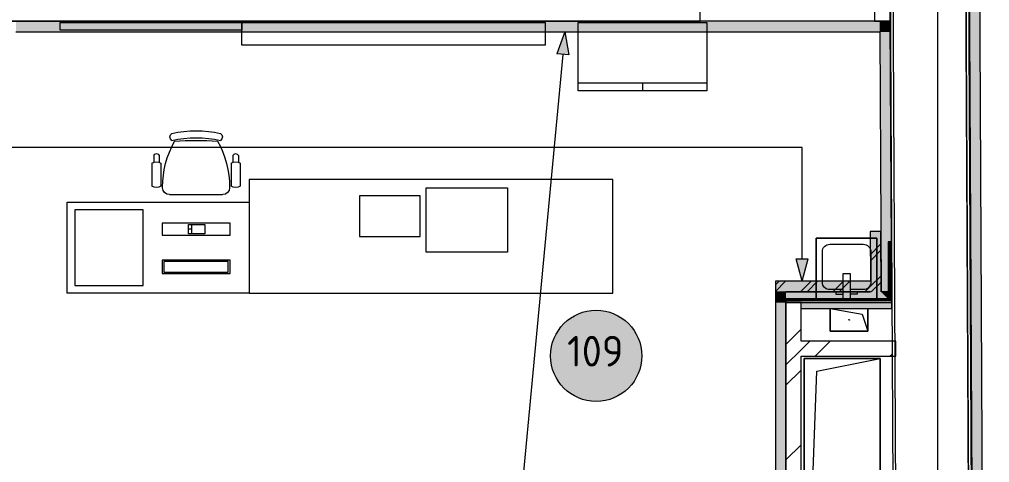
# Model space of a CAD drawing. Header units: millimetres. Extents: x -546 to 1681, y -650 to 1730.
# Drawn here: x 243.1 to 307.1, y 592 to 621.3 of the extents above; entities that cross this region are included whole.
import ezdxf

# ---------------------------------------------------------------- set-up
doc = ezdxf.new("R2010")
doc.units = ezdxf.units.MM

msp = doc.modelspace()

# ---------------------------------------------------------------- hatches: boundary and pattern name
at = {"true_color": 0xf1d696}
h = msp.add_hatch(color=41, dxfattribs=at)
h.dxf.hatch_style = 2
h.paths.add_polyline_path([(307.097, 495.136), (306.397, 495.136), (305.634, 646.886), (306.334, 646.886)])
h = msp.add_hatch(color=41, dxfattribs=at)
h.dxf.hatch_style = 2
h.paths.add_polyline_path([(242.848, 620.497), (242.848, 621.197), (299.847, 621.197), (299.851, 620.497)])
at = {"true_color": 0x999999}
h = msp.add_hatch(color=253, dxfattribs=at)
h.dxf.hatch_style = 2
h.paths.add_polyline_path([(257.767, 621.108), (257.767, 620.608), (245.767, 620.608), (245.767, 621.108)])
at = {"true_color": 0xf1d696}
h = msp.add_hatch(color=41, dxfattribs=at)
h.dxf.hatch_style = 2
h.paths.add_polyline_path([(300.547, 621.197), (299.851, 620.497), (299.847, 621.197)])
h = msp.add_hatch(color=41, dxfattribs=at)
h.dxf.hatch_style = 2
h.paths.add_polyline_path([(299.851, 620.497), (300.544, 621.194), (300.551, 620.497)])
at = {"true_color": 0x0077b0}
h = msp.add_hatch(color=144, dxfattribs=at)
h.dxf.hatch_style = 2
h.paths.add_polyline_path([(279.072, 620.497), (279.331, 618.974), (278.534, 619.048)])
at = {"true_color": 0xf1d696}
h = msp.add_hatch(color=41, dxfattribs=at)
h.dxf.hatch_style = 2
h.paths.add_polyline_path([(300.551, 620.497), (300.643, 603.32), (299.943, 603.32), (299.851, 620.497)])
at = {"true_color": 0xfd8379}
h = msp.add_hatch(color=11, dxfattribs=at)
h.dxf.hatch_style = 2
h.paths.add_polyline_path([(299.943, 603.32), (299.242, 603.32), (299.221, 607.316), (299.921, 607.32)])
at = {"true_color": 0x0077b0}
h = msp.add_hatch(color=144, dxfattribs=at)
h.dxf.hatch_style = 2
h.paths.add_polyline_path([(294.725, 604.02), (294.325, 605.513), (295.125, 605.513)])
at = {"true_color": 0xfd8379}
h = msp.add_hatch(color=11, dxfattribs=at)
h.dxf.hatch_style = 2
h.paths.add_polyline_path([(299.239, 604.02), (299.242, 603.32), (292.962, 603.32), (292.962, 604.02)])
at = {"true_color": 0xf1d696}
h = msp.add_hatch(color=41, dxfattribs=at)
h.dxf.hatch_style = 2
h.paths.add_polyline_path([(292.962, 603.32), (293.662, 603.32), (293.662, 602.62)])
h = msp.add_hatch(color=41, dxfattribs=at)
h.dxf.hatch_style = 2
h.paths.add_polyline_path([(292.962, 602.62), (292.962, 603.32), (293.662, 602.62)])
h = msp.add_hatch(color=41, dxfattribs=at)
h.dxf.hatch_style = 2
h.paths.add_polyline_path([(293.662, 602.62), (293.662, 603.32), (300.644, 603.32), (300.644, 602.62)])
h = msp.add_hatch(color=41, dxfattribs=at)
h.dxf.hatch_style = 2
h.paths.add_polyline_path([(300.643, 603.32), (300.646, 602.62), (299.943, 603.32)])
h = msp.add_hatch(color=41, dxfattribs=at)
h.dxf.hatch_style = 2
h.paths.add_polyline_path([(299.943, 603.32), (300.644, 603.32), (300.644, 602.62)])
h = msp.add_hatch(color=7)
h.dxf.hatch_style = 2
h.paths.add_polyline_path([(300.643, 603.385), (300.598, 603.366), (300.578, 603.32), (300.598, 603.274), (300.643, 603.255), (300.69, 603.274), (300.709, 603.32), (300.69, 603.366)])
h = msp.add_hatch(color=41, dxfattribs=at)
h.dxf.hatch_style = 2
h.paths.add_polyline_path([(292.962, 602.62), (293.662, 602.62), (293.662, 575.02), (292.962, 575.02)])
h = msp.add_hatch(color=7)
h.dxf.hatch_style = 2
h.paths.add_polyline_path([(294.662, 602.62), (300.643, 602.62), (300.645, 602.22), (294.662, 602.22)])
at = {"true_color": 0xffffff}
h = msp.add_hatch(color=7, dxfattribs=at)
edge = h.paths.add_edge_path()
edge.add_arc((281.138, 599.097), 3.012, 0, 360)

# ---------------------------------------------------------------- linework, layer by layer
at = {"color": 7, "lineweight": 0}
for points in [[(303.672, 197.821), (303.672, 730.152)], [(305.634, 646.886), (306.4, 494.436)], [(307.097, 495.136), (306.334, 646.886)], [(300.511, 628.359), (300.726, 586.371)], [(301.108, 551.101), (300.709, 628.626)], [(305.908, 551.126), (305.509, 628.651)], [(305.511, 628.385), (305.908, 551.126)], [(306.108, 551.127), (305.711, 628.386)], [(300.547, 621.197), (300.547, 622.697)], [(287.997, 621.197), (287.997, 622.197)], [(299.497, 622.197), (299.497, 621.197)], [(242.148, 621.197), (287.997, 621.197)], [(299.847, 621.197), (242.148, 621.197)], [(299.497, 621.197), (300.547, 621.197)], [(300.547, 621.197), (299.847, 621.197)], [(300.646, 602.62), (300.547, 621.197)], [(242.848, 620.497), (299.851, 620.497)], [(299.851, 620.497), (299.943, 603.32)], [(299.921, 607.32), (299.221, 607.316)], [(299.221, 607.316), (299.239, 604.02)], [(299.943, 603.32), (299.921, 607.32)], [(295.662, 606.87), (295.662, 602.87)], [(299.662, 606.87), (295.662, 606.87)], [(295.662, 606.87), (299.662, 606.87)], [(295.662, 602.87), (295.662, 606.87)], [(296.062, 605.97), (296.073, 606.07), (296.102, 606.164), (296.148, 606.249), (296.209, 606.323), (296.283, 606.384), (296.368, 606.43), (296.462, 606.46), (296.562, 606.47)], [(296.562, 606.47), (298.762, 606.47)], [(298.762, 606.47), (298.863, 606.46), (298.957, 606.43), (299.042, 606.384), (299.116, 606.323), (299.177, 606.249), (299.223, 606.164), (299.252, 606.07), (299.262, 605.97)], [(299.229, 605.802), (299.926, 606.499)], [(299.662, 602.87), (299.662, 606.87)], [(299.662, 606.87), (299.662, 602.87)], [(300.644, 606.62), (300.394, 606.62)], [(300.394, 606.62), (300.394, 602.87)], [(300.484, 606.62), (300.484, 602.78)], [(300.544, 606.62), (300.544, 602.72)], [(300.644, 602.62), (300.644, 606.62)], [(296.062, 603.97), (296.062, 605.97)], [(299.232, 605.38), (299.928, 606.077)], [(299.262, 605.97), (299.262, 603.97)], [(297.412, 604.52), (297.412, 602.87)], [(297.912, 604.52), (297.412, 604.52)], [(297.912, 602.87), (297.912, 604.52)], [(299.241, 603.692), (299.937, 604.388)], [(292.962, 603.353), (293.629, 604.02)], [(292.962, 603.777), (293.205, 604.02)], [(299.239, 604.02), (292.962, 604.02)], [(292.962, 604.02), (292.962, 603.32)], [(294.626, 603.32), (295.326, 604.02)], [(295.05, 603.32), (295.75, 604.02)], [(296.562, 603.47), (296.462, 603.48), (296.368, 603.509), (296.283, 603.555), (296.209, 603.616), (296.148, 603.69), (296.102, 603.775), (296.073, 603.869), (296.062, 603.97)], [(296.747, 603.32), (297.447, 604.02)], [(297.172, 603.32), (297.872, 604.02)], [(299.262, 603.97), (299.252, 603.869), (299.223, 603.775), (299.177, 603.69), (299.116, 603.616), (299.042, 603.555), (298.957, 603.509), (298.863, 603.48), (298.762, 603.47)], [(298.869, 603.32), (299.241, 603.692)], [(299.293, 603.32), (299.939, 603.966)], [(292.962, 603.32), (299.243, 603.32)], [(292.962, 603.32), (293.662, 603.32)], [(292.962, 603.32), (292.962, 575.02)], [(299.243, 603.32), (293.662, 603.32)], [(297.412, 603.47), (296.562, 603.47)], [(296.962, 603.32), (296.962, 603.17)], [(297.412, 603.32), (296.962, 603.32)], [(296.962, 603.17), (297.412, 603.17)], [(298.762, 603.47), (297.912, 603.47)], [(297.912, 603.32), (298.362, 603.32)], [(298.362, 603.17), (297.912, 603.17)], [(298.362, 603.32), (298.362, 603.17)], [(300.644, 603.32), (299.943, 603.32)], [(300.394, 602.87), (293.662, 602.87)], [(293.662, 602.87), (293.662, 602.62)], [(300.484, 602.78), (293.662, 602.78)], [(300.544, 602.72), (293.662, 602.72)], [(294.662, 602.62), (293.662, 602.62)], [(293.662, 602.62), (293.662, 575.02)], [(293.662, 575.02), (293.662, 602.62)], [(293.662, 602.62), (300.644, 602.62)], [(294.662, 600.072), (294.662, 602.62)], [(294.662, 602.62), (300.645, 602.62)], [(300.645, 602.22), (300.645, 602.62)], [(278.126, 599.097), (278.142, 599.405), (278.188, 599.704), (278.262, 599.993), (278.363, 600.269), (278.49, 600.533), (278.641, 600.781), (278.814, 601.013), (279.008, 601.227), (279.222, 601.421), (279.454, 601.594), (279.702, 601.745), (279.966, 601.872), (280.243, 601.973), (280.531, 602.048), (280.83, 602.093), (281.138, 602.109), (281.446, 602.093), (281.745, 602.048), (282.034, 601.973), (282.31, 601.872), (282.574, 601.745), (282.822, 601.594), (283.054, 601.421), (283.268, 601.227), (283.462, 601.013), (283.635, 600.781), (283.786, 600.533), (283.913, 600.269), (284.014, 599.993), (284.088, 599.704), (284.134, 599.405), (284.149, 599.097)], [(294.662, 602.22), (300.645, 602.22)], [(296.574, 600.72), (296.574, 602.22)], [(296.574, 602.22), (298.699, 601.845)], [(296.574, 602.22), (296.574, 600.72)], [(298.699, 601.845), (299.074, 600.72)], [(299.074, 602.22), (299.074, 600.72)], [(299.074, 600.72), (299.074, 602.22)], [(297.824, 601.445), (297.799, 601.47), (297.824, 601.495)], [(297.799, 601.47), (297.817, 601.494)], [(297.824, 601.445), (297.802, 601.458)], [(297.824, 601.495), (297.849, 601.47), (297.824, 601.445)], [(297.83, 601.494), (297.849, 601.47), (297.845, 601.458)], [(293.662, 599.852), (294.662, 600.852)], [(299.074, 600.72), (296.574, 600.72)], [(296.574, 600.72), (299.074, 600.72)], [(294.662, 599.503), (295.231, 600.072)], [(300.915, 600.072), (294.662, 600.072)], [(295.58, 599.072), (296.58, 600.072)], [(300.915, 599.072), (300.915, 600.072)], [(293.662, 598.503), (294.662, 599.503)], [(300.515, 599.072), (300.66, 599.218)], [(284.149, 599.097), (284.134, 598.789), (284.088, 598.49), (284.014, 598.201), (283.913, 597.925), (283.786, 597.661), (283.635, 597.413), (283.462, 597.181), (283.268, 596.968), (283.054, 596.773), (282.822, 596.6), (282.574, 596.449), (282.31, 596.322), (282.034, 596.221), (281.745, 596.147), (281.446, 596.101), (281.138, 596.086), (280.83, 596.101), (280.531, 596.147), (280.243, 596.221), (279.966, 596.322), (279.702, 596.449), (279.454, 596.6), (279.222, 596.773), (279.008, 596.968), (278.814, 597.181), (278.641, 597.413), (278.49, 597.661), (278.363, 597.925), (278.262, 598.201), (278.188, 598.49), (278.142, 598.789), (278.126, 599.097)], [(294.662, 599.072), (300.915, 599.072)], [(294.662, 576.02), (294.662, 599.072)], [(294.872, 576.02), (294.872, 598.92)], [(294.872, 598.92), (299.872, 598.92)], [(299.872, 598.92), (294.872, 598.92)], [(294.872, 598.92), (294.872, 576.02)], [(295.705, 598.087), (299.872, 598.92)], [(299.872, 598.92), (299.872, 576.02)], [(299.872, 576.02), (299.872, 598.92)], [(293.662, 597.154), (294.662, 598.154)], [(294.876, 576.02), (295.705, 598.087)], [(293.662, 592.219), (294.662, 593.219)]]:
    msp.add_lwpolyline(points, dxfattribs=at)
at = {"color": 253, "lineweight": 0, "true_color": 0x999999}
for points in [[(245.767, 620.608), (245.767, 621.108)], [(245.767, 621.108), (257.767, 621.108)], [(257.767, 619.608), (257.767, 621.108)], [(257.767, 621.108), (277.767, 621.108)], [(257.767, 621.108), (257.767, 620.608)], [(277.767, 621.108), (277.767, 619.608)], [(279.947, 621.108), (288.447, 621.108)], [(279.947, 616.608), (279.947, 621.108)], [(288.447, 621.108), (288.447, 616.608)], [(257.767, 620.608), (245.767, 620.608)], [(277.767, 619.608), (257.767, 619.608)], [(288.447, 617.108), (279.947, 617.108)], [(288.447, 616.608), (279.947, 616.608)], [(284.197, 617.108), (284.197, 616.608)], [(253.138, 613.791), (253.536, 613.867), (253.936, 613.921), (254.339, 613.954), (254.743, 613.965), (255.148, 613.954), (255.551, 613.921), (255.951, 613.867), (256.348, 613.791)], [(253.138, 613.326), (253.049, 613.427), (253.016, 613.559), (253.049, 613.69), (253.138, 613.791)], [(253.138, 613.326), (253.536, 613.402), (253.936, 613.457), (254.339, 613.49), (254.743, 613.501), (255.148, 613.49), (255.551, 613.457), (255.951, 613.402), (256.348, 613.326)], [(253.313, 613.268), (254.028, 613.311), (254.743, 613.326), (255.451, 613.311), (256.158, 613.269)], [(256.348, 613.791), (256.439, 613.69), (256.471, 613.559), (256.439, 613.427), (256.348, 613.326)], [(252.526, 610.219), (252.526, 610.232), (252.539, 610.629), (252.577, 611.024), (252.639, 611.415), (252.726, 611.8), (252.838, 612.18), (252.973, 612.551), (253.131, 612.914), (253.313, 613.268)], [(256.158, 613.269), (256.341, 612.915), (256.5, 612.552), (256.635, 612.18), (256.747, 611.801), (256.834, 611.415), (256.897, 611.024), (256.935, 610.629), (256.947, 610.232), (256.947, 610.219)], [(251.94, 612.334), (252.015, 612.42), (252.124, 612.452), (252.234, 612.42), (252.308, 612.335)], [(251.94, 612.336), (251.94, 611.88)], [(252.308, 612.335), (252.308, 611.878)], [(257.165, 612.335), (257.24, 612.421), (257.348, 612.453), (257.458, 612.421), (257.532, 612.336)], [(257.165, 612.335), (257.165, 611.878)], [(257.532, 612.336), (257.532, 611.88)], [(251.82, 611.822), (251.965, 611.883), (252.121, 611.905), (252.278, 611.883), (252.422, 611.822)], [(251.82, 611.822), (251.82, 610.31)], [(252.422, 611.822), (252.422, 610.31)], [(257.05, 611.822), (257.195, 611.883), (257.351, 611.905), (257.508, 611.883), (257.652, 611.822)], [(257.05, 611.822), (257.05, 610.31)], [(257.652, 611.822), (257.652, 610.31)], [(258.236, 610.747), (258.236, 603.247)], [(282.236, 610.747), (258.236, 610.747)], [(282.236, 603.247), (282.236, 610.747)], [(252.422, 610.31), (252.278, 610.247), (252.121, 610.226), (251.965, 610.247), (251.82, 610.31)], [(252.985, 609.747), (252.803, 609.782), (252.659, 609.88), (252.561, 610.024), (252.525, 610.201), (252.526, 610.219)], [(256.947, 610.219), (256.947, 610.201), (256.912, 610.024), (256.815, 609.88), (256.67, 609.782), (256.493, 609.747)], [(257.652, 610.31), (257.508, 610.247), (257.351, 610.226), (257.195, 610.247), (257.05, 610.31)], [(269.93, 610.19), (275.28, 610.19)], [(269.93, 605.951), (269.93, 610.19)], [(275.28, 610.19), (275.28, 605.951)], [(252.985, 609.747), (256.487, 609.747)], [(269.522, 609.675), (265.515, 609.675)], [(265.515, 609.675), (265.515, 606.991)], [(269.522, 606.991), (269.522, 609.675)], [(246.236, 603.247), (246.236, 609.247)], [(246.236, 609.247), (258.236, 609.247)], [(258.236, 609.247), (258.236, 603.247)], [(251.236, 608.747), (246.736, 608.747)], [(246.736, 608.747), (246.736, 603.747)], [(251.236, 603.747), (251.236, 608.747)], [(256.981, 607.863), (252.491, 607.863)], [(252.491, 607.863), (252.491, 607.067)], [(254.229, 607.149), (254.229, 607.783)], [(254.229, 607.783), (255.311, 607.783)], [(254.431, 607.783), (254.431, 607.149)], [(255.311, 607.783), (255.311, 607.149)], [(256.981, 607.067), (256.981, 607.863)], [(252.491, 607.067), (256.981, 607.067)], [(254.431, 607.466), (254.229, 607.466)], [(255.311, 607.149), (254.229, 607.149)], [(265.515, 606.991), (269.522, 606.991)], [(275.28, 605.951), (269.93, 605.951)], [(256.981, 605.427), (252.491, 605.427)], [(252.491, 605.427), (252.491, 604.541)], [(256.845, 605.321), (252.62, 605.321)], [(252.62, 605.321), (252.62, 604.623)], [(256.845, 604.623), (256.845, 605.321)], [(256.981, 604.541), (256.981, 605.427)], [(252.491, 604.541), (256.981, 604.541)], [(252.62, 604.623), (256.845, 604.623)], [(246.736, 603.747), (251.236, 603.747)], [(258.236, 603.247), (246.236, 603.247)], [(258.236, 603.247), (282.236, 603.247)]]:
    msp.add_lwpolyline(points, dxfattribs=at)
at = {"color": 144, "lineweight": 0, "true_color": 0x0077b0}
for points in [[(279.072, 620.497), (278.534, 619.048)], [(279.072, 620.497), (279.331, 618.974)], [(278.932, 619.011), (274.254, 569.236)], [(279.331, 618.974), (278.534, 619.048)], [(294.725, 612.851), (231.227, 612.851)], [(294.725, 605.513), (294.725, 612.851)], [(294.325, 605.513), (295.125, 605.513)], [(294.725, 604.02), (294.325, 605.513)], [(294.725, 604.02), (295.125, 605.513)]]:
    msp.add_lwpolyline(points, dxfattribs=at)

# ---------------------------------------------------------------- texts
at = {"color": 7, "insert": (279.219, 600.418), "char_height": 2.02685, "attachment_point": 1}
msp.add_mtext('{\\fGOSTCommon|b0|i0|c0;109}', dxfattribs=at)

doc.saveas('drawing.dxf')
